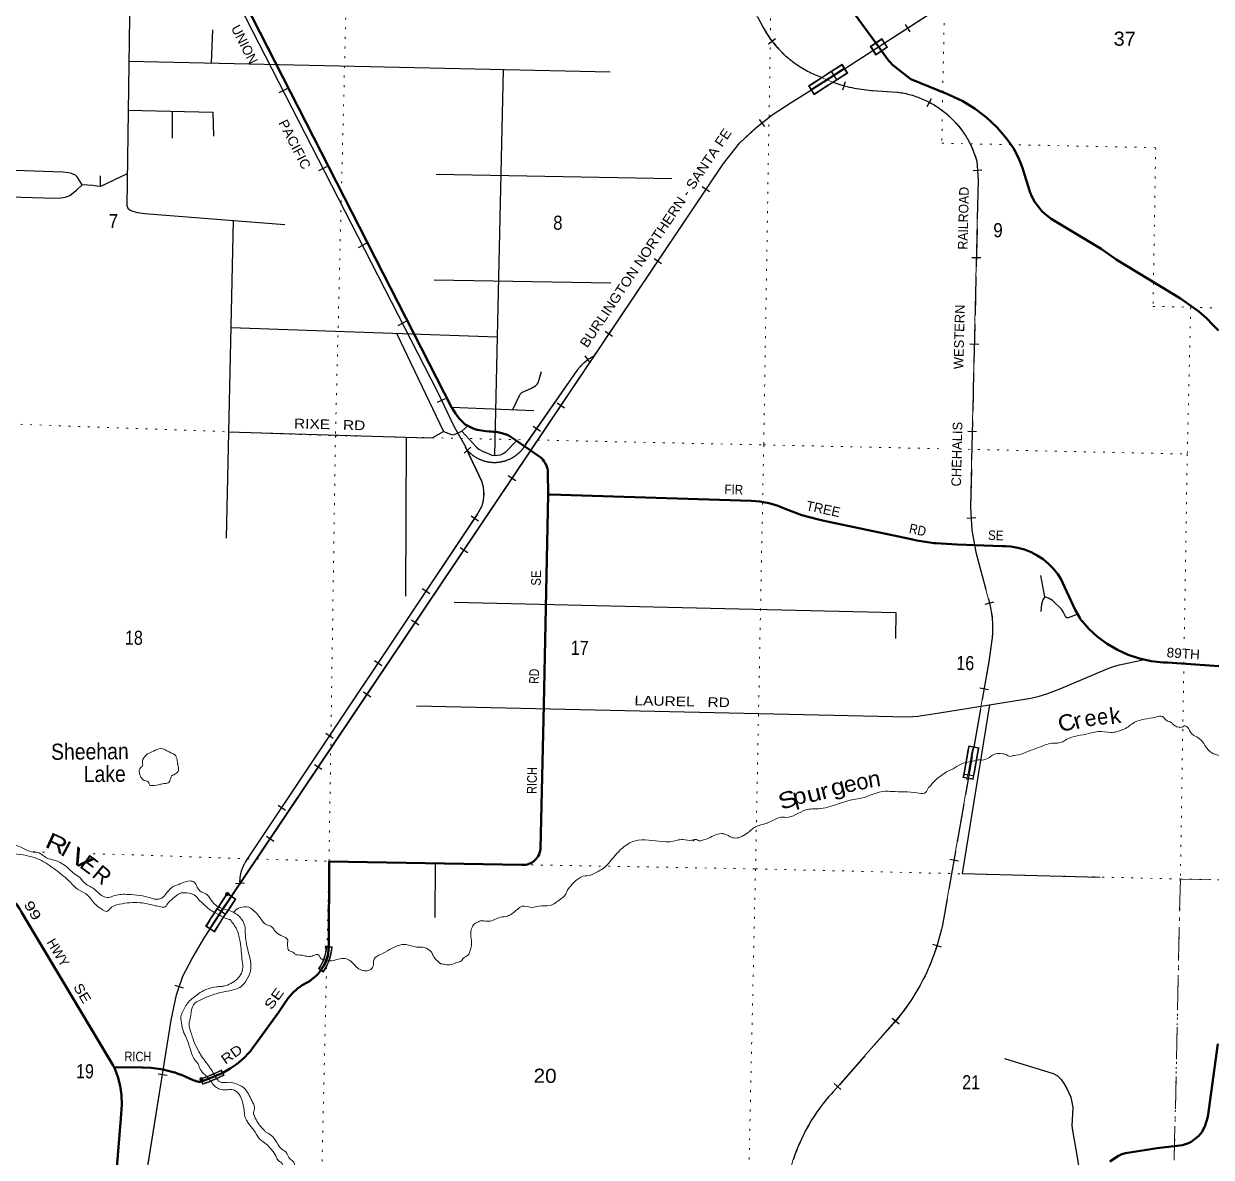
# Model space of a CAD drawing. Header units: feet. Extents: x -518066 to -250644, y -364975 to -177792.
# Drawn here: x -466092 to -451300, y -199602 to -185474 of the extents above; entities that cross this region are included whole.
import ezdxf

# ---------------------------------------------------------------- set-up
doc = ezdxf.new("R2010")
doc.units = ezdxf.units.FT
doc.header["$LTSCALE"] = 80
doc.header["$PDMODE"] = 32
doc.header["$PDSIZE"] = 40
for name, pattern in [('DOT_DASHED', [7.7, 5, -1.2, 0.3, -1.2]), ('DOTTED', [1.5, 0.3, -1.2]), ('LONG_DASHED', [7.5, 6, -1.5])]:
    doc.linetypes.add(name, pattern=pattern)
for name, color, linetype, lineweight in [('26', 7, 'Continuous', 40), ('29', 7, 'Continuous', 25), ('30', 7, 'Continuous', 13), ('34', 7, 'Continuous', 25), ('39', 7, 'Continuous', 13), ('41', 7, 'Continuous', 13), ('44', 7, 'DOT_DASHED', 13), ('61', 7, 'Continuous', 13), ('63', 7, 'Continuous', 25), ('7', 7, 'DOTTED', 13)]:
    doc.layers.add(name, color=color, linetype=linetype, lineweight=lineweight)
doc.layers.add('27', color=7, linetype='Continuous')

msp = doc.modelspace()

# ---------------------------------------------------------------- linework, layer by layer
at = {"layer": '26'}
for points in [[(-459559.75, -191342.29), (-459559.54, -191332.21), (-459561.89, -191068.8), (-459562.39, -191043.79), (-459568.32, -191018.8), (-459571.32, -191007.27), (-459581.93, -190979), (-459595.45, -190951.99), (-459611.71, -190926.54), (-459627.77, -190906.41), (-459651.74, -190881.42), (-459676.75, -190861.96), (-459957.2, -190668.89), (-460032.79, -190618), (-460057.82, -190601.15), (-460082.79, -190592.16), (-460137.53, -190575.15), (-460202.46, -190562.21), (-460243.4, -190558.44), (-460267.94, -190556.17), (-460293.4, -190554.37), (-460335.36, -190551.41), (-460389.01, -190545.74), (-460442.86, -190534.32), (-460495.22, -190517.33), (-460545.51, -190494.96), (-460593.2, -190467.46), (-460615.29, -190447.63), (-460668.34, -190392.52), (-460715.34, -190332.17), (-460755.77, -190267.24), (-460758.84, -190260.43), (-464685.53, -182577.13)], [(-455483.7, -185708.53), (-455743.72, -185352.24)], [(-451210.19, -189298.69), (-451307.32, -189195.72), (-451330.89, -189170.73), (-451355.9, -189148.68), (-451454.76, -189061.51), (-451683.74, -188900.18), (-452483.14, -188410.83), (-452672.34, -188280.09), (-453273.72, -187917.69), (-453294.14, -187904.64), (-453352.35, -187861.45), (-453405.72, -187812.42), (-453453.68, -187758.07), (-453495.69, -187699.01), (-453531.29, -187635.88), (-453560.11, -187569.38), (-453581.81, -187500.23), (-453625.39, -187354.64), (-453650.7, -187271.22), (-453701.09, -187145.31), (-453764.36, -187025.35), (-453850.07, -186903.3), (-453967.1, -186766.59), (-454097.77, -186642.86), (-454240.66, -186533.47), (-454394.21, -186439.62), (-454556.72, -186362.33), (-454593.12, -186349.73), (-455040.62, -186165.98), (-455057.85, -186153.88), (-455247.85, -186003.77), (-455272.88, -185983.99), (-455295.77, -185959.03), (-455320.47, -185932.09), (-455320.96, -185931.55), (-455483.7, -185708.53)], [(-462291.75, -196978.48), (-462289.51, -195915.59), (-459891.82, -195957.88), (-459866.92, -195958.32), (-459841.82, -195956.24), (-459822.32, -195952.77), (-459800.75, -195946.54), (-459779.95, -195938.09), (-459760.14, -195927.51), (-459741.55, -195914.92), (-459724.38, -195900.45), (-459708.81, -195884.27), (-459695.02, -195866.55), (-459683.16, -195847.49), (-459673.36, -195827.29), (-459665.72, -195806.18), (-459660.33, -195784.38), (-459657.24, -195762.14), (-459656.69, -195753.63), (-459615.43, -193962.23), (-459559.75, -191342.29)], [(-451148.99, -193485.08), (-451845.41, -193436.69), (-451899.42, -193434.47), (-452046.98, -193417.8), (-452191.99, -193385.79), (-452332.86, -193338.8), (-452468.05, -193277.35), (-452596.07, -193202.1), (-452715.52, -193113.88), (-452825.1, -193013.66), (-452901.45, -192927.54), (-452923.58, -192902.57), (-452938.05, -192877.54), (-452994.04, -192780.66), (-453175.31, -192392.29), (-453212.61, -192334.95), (-453266.69, -192266.72), (-453327.6, -192204.51), (-453394.69, -192149.02), (-453467.2, -192100.83), (-453544.36, -192060.5), (-453625.31, -192028.44), (-453709.17, -192005.03), (-453795.02, -191990.51), (-453856.91, -191986.61), (-453881.58, -191985.06), (-453906.91, -191984.24), (-454464.24, -191966.18), (-454730.28, -191949.28), (-454755.08, -191947.7), (-454780.28, -191944.87), (-454967.65, -191915.16), (-455037.8, -191899.22), (-456142.71, -191664.01), (-456155.21, -191661.35), (-456192.71, -191653.34), (-456401.59, -191597.98), (-456607.37, -191519.64), (-456705.19, -191479.86), (-456811.94, -191448.69), (-456921.36, -191428.84), (-457032.26, -191420.54), (-459536.68, -191343), (-459559.75, -191342.29)], [(-464965.6, -198482.29), (-464980.48, -198457.29), (-466118.59, -196545.63), (-466133.51, -196520.56), (-466150.69, -196495.63), (-466172, -196464.7), (-466262.18, -196353.32), (-466363.5, -196251.98), (-466449.87, -196182.03), (-466474.79, -196161.85), (-466499.87, -196144.58), (-467123.37, -195715.33)], [(-463613.39, -198547.58), (-463519.77, -198497.4), (-463432.49, -198436.02), (-463346.95, -198361.8), (-463293, -198304.06), (-463269.6, -198279.02), (-463251.49, -198254.06), (-462920.82, -197798.38), (-462902.69, -197773.38), (-462885.77, -197748.38), (-462802.22, -197624.91), (-462793.46, -197613.43), (-462742.58, -197556.03), (-462685.98, -197504.26), (-462624.28, -197458.7), (-462563.48, -197422.96), (-462538.5, -197410), (-462513.48, -197390.64), (-462467.03, -197354.7), (-462449.96, -197339.61), (-462426.85, -197315.35), (-462356, -197214), (-462331, -197171), (-462315, -197130), (-462305, -197091), (-462301, -197066), (-462291.75, -196978.48)], [(-451217, -198188), (-451344, -199099), (-451375, -199207), (-451411, -199283), (-451454, -199335), (-451551, -199408), (-451585, -199426), (-451657, -199451), (-451972, -199490), (-452369, -199552), (-452415, -199563), (-452457, -199584), (-452564, -199655)], [(-466024.94, -203040.29), (-466013.07, -203015.29), (-465155.09, -201209.01), (-465097.13, -201065.12), (-465080.13, -201017.2), (-465067.02, -200976.59), (-465036.74, -200854), (-465022.91, -200753.91), (-465019.4, -200728.58), (-465016.82, -200703.91), (-464989.19, -200439.86), (-464882.89, -199117.79), (-464871.76, -198944.24), (-464876.34, -198827.03), (-464893.14, -198710.94), (-464921.99, -198597.25), (-464955.16, -198507.29), (-464965.6, -198482.29)], [(-463613.39, -198547.58), (-463722, -198597), (-463843, -198646), (-463869, -198654), (-463894.81, -198659.78), (-463911.67, -198659.8), (-463928.43, -198658.06), (-463931.45, -198657.42), (-463956.54, -198651), (-463981.45, -198641.75), (-464117.33, -198580.53), (-464182.48, -198556.17), (-464207.56, -198546.79), (-464232.48, -198540.58), (-464355.55, -198509.94), (-464506.65, -198488.75), (-464606.74, -198483.48), (-464620.19, -198482.29), (-464940.6, -198480.43), (-464965.6, -198482.29)]]:
    msp.add_lwpolyline(points, dxfattribs=at)
at = {"layer": '29'}
for p, q in [((-463743, -185552), (-463758.03, -185961.99)), ((-464784.07, -185938.86), (-458789, -186074)), ((-460119.32, -186044.01), (-460228.18, -190854)), ((-464242.78, -186565.29), (-464245, -186900)), ((-465135, -187501), (-465138.17, -187371.67)), ((-460953, -187351), (-458019.04, -187402.29)), ((-463485.14, -187926.23), (-463572, -191887)), ((-460981, -188667), (-458779, -188705)), ((-463514.41, -189261.03), (-460194.7, -189374.63)), ((-460762.95, -190252.39), (-459738.75, -190293.95)), ((-461329.87, -190626.3), (-461335, -192609)), ((-460968.94, -195938.88), (-460969.94, -196613.5))]:
    msp.add_line(p, q, dxfattribs=at)
for points in [[(-464733.95, -182458.49), (-464810, -187739), (-464797.46, -187772.63), (-464767.43, -187795.74), (-464735.09, -187811.92), (-464677.34, -187828.1), (-464590, -187839), (-462842, -187977)], [(-464792.9, -186551.68), (-463736.07, -186577.83), (-463726.83, -186873.64)], [(-466262, -187630), (-465705, -187646), (-465626.71, -187642.64), (-465577.05, -187635.13), (-465538.94, -187623), (-465513, -187610), (-465434, -187547), (-465363, -187482), (-465425.75, -187380.34), (-465446, -187362), (-465496.2, -187341.63), (-465535.47, -187332.38), (-465605, -187325), (-466323, -187301)], [(-464804.33, -187345.51), (-465135, -187501), (-465183.21, -187498.77), (-465231.72, -187491.84), (-465363, -187482)], [(-461450.24, -189331.67), (-460862, -190557), (-460763.21, -190594.97), (-460744.73, -190597.85), (-460729, -190593), (-460635, -190551), (-460560.96, -190486.05)], [(-459997.94, -190283.43), (-459909.67, -190089.43), (-459886, -190071), (-459769, -190016), (-459715.64, -189985.43), (-459694.85, -189966.94), (-459686, -189949), (-459644, -189807)], [(-463542.9, -190560.27), (-461063.5, -190634.25), (-460996.51, -190631.94), (-460862, -190557)], [(-460635, -190551), (-460454, -190751), (-460422.49, -190775.8), (-460378.6, -190800.07), (-460288.52, -190840.51), (-460259.64, -190849.76), (-460228, -190854), (-460189.19, -190853.22), (-460154.54, -190845.13), (-460118.74, -190832.42), (-460088, -190810), (-459952.73, -190671.97)], [(-452962.94, -192834.48), (-453084.15, -192879.26), (-453100.32, -192879.26), (-453112, -192872), (-453143, -192803), (-453165, -192770.65), (-453279, -192661), (-453326.69, -192631.99), (-453372, -192615), (-453421, -192350)], [(-460732, -192684), (-455228, -192811), (-455232, -193137)], [(-453372, -192615), (-453398.3, -192652.79), (-453416, -192707), (-453422, -192799)], [(-461198, -193977), (-455078, -194113), (-454955.16, -194105.23), (-454685, -194064), (-453549, -193881), (-453444.5, -193855.64), (-453347.48, -193825.6), (-453175, -193761), (-452595, -193513), (-452515.93, -193485.88), (-452442.01, -193465.09), (-452150.97, -193402.69)], [(-454063.36, -193963.86), (-454404, -196067), (-452682.25, -196110)], [(-453875, -198372), (-453270, -198556), (-453214.9, -198588.73), (-453171.01, -198631.5), (-453140.98, -198674.25), (-453098, -198746), (-453050.89, -198853.37), (-453032.41, -198935.4), (-453025, -198983), (-453034.72, -199210.43), (-453029, -199269), (-452976, -199574), (-452902.15, -200020.91)]]:
    msp.add_lwpolyline(points, dxfattribs=at)
at = {"layer": '34'}
for p, q in [((-455049.01, -185575.62), (-455109.34, -185482.31)), ((-455966.33, -186165.57), (-456026.66, -186072.26)), ((-462910.42, -186331.74), (-462811.52, -186281.1)), ((-456859.38, -186755.85), (-456928.81, -186669.1)), ((-462415.76, -187303.76), (-462316.86, -187253.13)), ((-457548.89, -187570.62), (-457641.16, -187508.72)), ((-461922.65, -188261.24), (-461823.77, -188210.61)), ((-458146.72, -188466.45), (-458238.99, -188404.56)), ((-461428.01, -189233.25), (-461329.12, -189182.63)), ((-458756.49, -189370.7), (-458848.76, -189308.81)), ((-459032.48, -189704.58), (-459096.87, -189614.04)), ((-460938.62, -190190.82), (-460838.3, -190143.07)), ((-459354.3, -190266.53), (-459446.56, -190204.64)), ((-459656.59, -190555.48), (-459747.91, -190492.21)), ((-460607.49, -190826.74), (-460524.12, -190753.32)), ((-459964.06, -191170.76), (-460056.33, -191108.87)), ((-460428.11, -191672.43), (-460520.57, -191610.83)), ((-460561.86, -192066.59), (-460654.12, -192004.7)), ((-461035.01, -192578.58), (-461127.47, -192516.97)), ((-461171.6, -192970.82), (-461263.86, -192908.92)), ((-461629.98, -193476.27), (-461722.43, -193414.66)), ((-461769.38, -193866.63), (-461861.65, -193804.75)), ((-462236.86, -194382.4), (-462329.32, -194320.81)), ((-462379.12, -194770.86), (-462471.38, -194708.97)), ((-462831.82, -195280.09), (-462924.28, -195218.5)), ((-462976.88, -195666.68), (-463069.14, -195604.78)), ((-463343.32, -196186.95), (-463454.21, -196193.74)), ((-463584.43, -196571.64), (-463677.34, -196510.73)), ((-464102.39, -197495.75), (-464207.63, -197460.16)), ((-464306.85, -198583.3), (-464416.56, -198565.75))]:
    msp.add_line(p, q, dxfattribs=at)
at = {"layer": '34', "lineweight": 13}
for p, q in [((-455549.15, -185755.75), (-455402.64, -185659.26)), ((-455477.35, -185864.76), (-455549.15, -185755.75)), ((-455477.64, -185864.32), (-455331.13, -185767.82)), ((-455330.84, -185768.27), (-455402.64, -185659.26)), ((-455900.45, -185989.2), (-455838.17, -186086.03)), ((-455827.13, -186088.43), (-455898.06, -185978.16)), ((-456247.2, -186358.52), (-456318.13, -186248.25)), ((-455521.59, -186306.78), (-455213.01, -186326.84)), ((-463449.03, -196384.88), (-463556.47, -196309.76)), ((-463554.82, -196320.67), (-463460.29, -196386.76)), ((-463716.55, -196793.67), (-463827.1, -196723.19)), ((-463719.3, -196782.42), (-463816.48, -196720.46)), ((-455218.91, -197886.58), (-456036.2, -198814.32))]:
    msp.add_line(p, q, dxfattribs=at)
for points in [[(-444911.1, -178954.54), (-456099.27, -186187.52), (-456532.32, -186457.58), (-456769.16, -186611.44), (-456971.95, -186773.75), (-457173.03, -186960.17), (-457374.94, -187214.86), (-463514.27, -196366.62), (-463839.56, -196862.84), (-463995.36, -197126.1), (-464110.45, -197343.63), (-464189.58, -197577.66), (-464255.65, -197894.16), (-466464.25, -211701.43), (-466546, -212154.26), (-466660.41, -212817.54), (-467449.16, -217956.46), (-468444.31, -224233.2)], [(-459067.14, -181256.78), (-458997.64, -181400.04), (-456951.19, -185390.31), (-456883.35, -185521.16)], [(-465300.38, -181568.9), (-465231.05, -181680.76), (-460939.95, -190062.99), (-460732.34, -190499.18), (-460586.78, -190751.9)], [(-456244.73, -186347.57), (-456307.02, -186250.74), (-456307.01, -186250.74)], [(-454221.67, -187189.03), (-454204.34, -187424.7), (-454299.97, -191502.21), (-454281.33, -191787.59), (-454232.44, -192061.27), (-454058.51, -192710.86)], [(-459862.15, -190755.63), (-459827.06, -190702.54), (-459199.32, -189796.65)], [(-460387.49, -191172.19), (-460449.67, -191038.66), (-460586.78, -190751.9)], [(-463328.46, -195924.99), (-463315.93, -195905.06), (-460440.25, -191589.01), (-460387.37, -191493.56)], [(-454038.01, -193186.44), (-454070.23, -193424.7), (-454648.25, -196709.24), (-454661.21, -196757.78)]]:
    msp.add_lwpolyline(points, dxfattribs=at)
at = {"layer": '34'}
for points in [[(-465369.98, -181471.66), (-465358.6, -181485.74), (-465347.43, -181499.96), (-465336.6, -181514.46), (-465325.99, -181529.09), (-465315.64, -181543.97), (-465305.47, -181559), (-465299.45, -181568.31), (-465230.09, -181680.22), (-460938.96, -190062.51), (-460731.37, -190498.67), (-460585.83, -190751.35)], [(-465555.62, -206013.84), (-464256.74, -197893.97), (-464190.66, -197577.38), (-464111.46, -197343.2), (-463996.33, -197125.56), (-463840.5, -196862.25), (-463515.2, -196366.01), (-457375.84, -187214.21), (-457173.85, -186959.42), (-456972.68, -186772.91), (-456769.81, -186610.56), (-456532.92, -186456.65), (-456099.87, -186186.59), (-450081.5, -182295.67)], [(-459877.47, -190773.76), (-459872.55, -190767.6), (-459867.74, -190761.36), (-459863.06, -190755.01), (-459827.98, -190701.92), (-459200.22, -189796.02), (-459193.87, -189787.37), (-459187.36, -189778.91), (-459180.71, -189770.56), (-459173.92, -189762.23), (-459166.96, -189754.1), (-459159.91, -189746.12), (-459152.69, -189738.18), (-459145.33, -189730.42), (-459137.85, -189722.82), (-459130.19, -189715.28), (-459122.46, -189707.94), (-459114.62, -189700.69), (-459106.58, -189693.57), (-459098.46, -189686.65), (-459090.2, -189679.85), (-459081.88, -189673.17), (-459073.35, -189666.63), (-459064.79, -189660.26), (-459056.05, -189654.04), (-459047.27, -189647.99), (-459038.35, -189642.05), (-459029.34, -189636.31), (-459020.22, -189630.73), (-459011.05, -189625.28), (-459001.7, -189620.01), (-458992.29, -189614.87), (-458982.82, -189609.93), (-458980.79, -189608.9)], [(-463397.99, -196191.41), (-463398.08, -196190.07), (-463398.51, -196182.31), (-463398.75, -196174.59), (-463398.9, -196166.82), (-463398.9, -196159.06), (-463398.76, -196151.31), (-463398.48, -196143.6), (-463398.08, -196135.85), (-463397.57, -196128.12), (-463396.88, -196120.41), (-463396.07, -196112.71), (-463395.1, -196105), (-463394.05, -196097.3), (-463392.82, -196089.67), (-463391.49, -196082.05), (-463390.02, -196074.45), (-463388.39, -196066.85), (-463386.64, -196059.33), (-463384.79, -196051.77), (-463382.78, -196044.32), (-463380.65, -196036.83), (-463378.36, -196029.44), (-463375.98, -196022.07), (-463373.47, -196014.76), (-463370.82, -196007.46), (-463368.01, -196000.24), (-463365.14, -195993.08), (-463362.09, -195985.91), (-463358.97, -195978.85), (-463355.7, -195971.82), (-463352.26, -195964.84), (-463348.78, -195957.97), (-463345.15, -195951.12), (-463341.34, -195944.32), (-463337.5, -195937.61), (-463333.53, -195930.98), (-463329.4, -195924.41), (-463316.86, -195904.46), (-460441.2, -191588.44), (-460388.39, -191493.11), (-460386.99, -191489.23), (-460384.28, -191481.56), (-460381.78, -191473.92), (-460379.41, -191466.18), (-460377.14, -191458.43), (-460374.99, -191450.64), (-460373.04, -191442.82), (-460371.18, -191434.91), (-460369.46, -191427.02), (-460367.89, -191419.09), (-460366.48, -191411.17), (-460365.18, -191403.19), (-460363.99, -191395.2), (-460363.01, -191387.19), (-460362.12, -191379.16), (-460361.4, -191371.09), (-460360.78, -191363.02), (-460360.35, -191354.97), (-460360.03, -191346.9), (-460359.84, -191338.84), (-460359.84, -191330.74), (-460359.94, -191322.69), (-460360.17, -191314.59), (-460360.58, -191306.54), (-460361.1, -191298.45), (-460361.8, -191290.41), (-460362.61, -191282.36), (-460363.54, -191274.37), (-460364.63, -191266.34), (-460365.9, -191258.37), (-460367.25, -191250.43), (-460368.77, -191242.45), (-460370.4, -191234.57), (-460372.19, -191226.7), (-460374.14, -191218.83), (-460376.19, -191211.04), (-460378.36, -191203.26), (-460380.75, -191195.51), (-460383.18, -191187.83), (-460385.76, -191180.19), (-460388.52, -191172.62), (-460450.67, -191039.14), (-460587.78, -190752.38)], [(-460567.07, -190789.68), (-460565.21, -190791.79), (-460559.86, -190797.58), (-460554.46, -190803.3), (-460548.89, -190808.97), (-460543.28, -190814.49), (-460537.58, -190819.93), (-460531.71, -190825.25), (-460525.82, -190830.47), (-460519.83, -190835.61), (-460513.7, -190840.63), (-460507.54, -190845.55), (-460501.3, -190850.36), (-460494.93, -190855.05), (-460488.49, -190859.67), (-460481.99, -190864.11), (-460475.41, -190868.44), (-460468.74, -190872.73), (-460462.01, -190876.85), (-460455.22, -190880.83), (-460448.34, -190884.75), (-460441.4, -190888.51), (-460434.42, -190892.13), (-460427.31, -190895.67), (-460420.21, -190899.04), (-460413.05, -190902.36), (-460405.78, -190905.52), (-460398.5, -190908.5), (-460391.15, -190911.39), (-460383.78, -190914.18), (-460376.3, -190916.81), (-460368.84, -190919.31), (-460361.28, -190921.69), (-460353.73, -190923.92), (-460346.11, -190926.06), (-460338.47, -190928.02), (-460330.8, -190929.85), (-460323.11, -190931.57), (-460315.34, -190933.13), (-460307.57, -190934.59), (-460299.79, -190935.88), (-460291.99, -190937.08), (-460284.16, -190938.06), (-460276.31, -190938.96), (-460268.48, -190939.73), (-460260.61, -190940.36), (-460252.73, -190940.83), (-460244.8, -190941.17), (-460236.92, -190941.41), (-460229.03, -190941.44), (-460221.12, -190941.37), (-460213.22, -190941.19), (-460205.38, -190940.85), (-460197.46, -190940.34), (-460189.59, -190939.74), (-460181.74, -190938.95), (-460173.91, -190938.1), (-460166.05, -190937.04), (-460158.27, -190935.88), (-460150.5, -190934.58), (-460142.7, -190933.15), (-460134.98, -190931.55), (-460127.28, -190929.88), (-460119.61, -190928.02), (-460111.92, -190926.04), (-460104.36, -190923.94), (-460096.78, -190921.67), (-460089.24, -190919.31), (-460081.74, -190916.83), (-460074.32, -190914.17), (-460066.9, -190911.4), (-460059.55, -190908.53), (-460052.26, -190905.49), (-460045.04, -190902.34), (-460037.85, -190899.06), (-460030.71, -190895.7), (-460023.66, -190892.16), (-460016.66, -190888.52), (-460009.71, -190884.73), (-460002.82, -190880.86), (-459996.03, -190876.84), (-459989.3, -190872.73), (-459982.65, -190868.5), (-459976.05, -190864.12), (-459969.58, -190859.65), (-459963.11, -190855.07), (-459956.8, -190850.37), (-459950.49, -190845.55), (-459944.35, -190840.63), (-459938.24, -190835.61), (-459932.25, -190830.53), (-459926.31, -190825.28), (-459920.52, -190819.92), (-459914.8, -190814.52), (-459909.14, -190808.95), (-459903.62, -190803.35), (-459898.17, -190797.64), (-459892.85, -190791.77), (-459887.63, -190785.89), (-459882.49, -190779.89), (-459877.47, -190773.76)]]:
    msp.add_lwpolyline(points, dxfattribs=at)
at = {"layer": '34', "lineweight": 13}
msp.add_lwpolyline([(-455538.06, -185758.03), (-455404.92, -185670.34), (-455342.22, -185765.54), (-455475.35, -185853.23)], close=True, dxfattribs=at)
for centre, radius, start, end in [((-455688.78, -184858.59), 1366.01, 209.01481, 249.22514), ((-455403.41, -184528.92), 1781.78, 244.39963, 266.19691), ((-455363.24, -187500.58), 1183.32, 15.26523, 82.70629), ((-458703.99, -190155.73), 611.79, 116.84743, 144.06031), ((-460229.01, -190489.07), 453.48, 221.64248, 323.99808), ((-460822.71, -191333.02), 463.99, 339.75784, 20.28195), ((-455306.08, -193002.86), 1281.29, 351.76237, 13.17339), ((-462954.93, -196162.92), 442.87, 147.50313, 183.67796), ((-452091.86, -204108.49), 13866.2, 145.77518, 147.81522), ((-452091.86, -204108.49), 13858.2, 145.80818, 147.78376), ((-452100.41, -204112.87), 13803.15, 145.77516, 147.8152), ((-452092.7, -204111.09), 13743.63, 145.80369, 147.77525), ((-452092.7, -204111.09), 13735.63, 145.77514, 147.81518), ((-457315.61, -196148.5), 2723.44, 320.34268, 347.07246), ((-454342.38, -200335.52), 2276.64, 138.07352, 163.93014)]:
    msp.add_arc(centre, radius, start, end, dxfattribs=at)
for centre, major_axis, start_param, end_param in [((-513457.01, -96962.47), (2475.96, 105974.99), 3.73423918, 3.7389457), ((-513457.01, -96962.47), (2476.14, 105982.98), 3.73430947, 3.73886949), ((-513464.41, -96951.55), (2477.62, 106042.54), 3.73423981, 3.73894633), ((-513457, -96963.03), (2479.1, 106105.61), 3.73423961, 3.73894613), ((-513457, -96963.03), (2478.91, 106097.61), 3.73431558, 3.73887065), ((-342613.18, -214986.94), (1628.14, 113510.39), 1.40370141, 1.40724312)]:
    msp.add_ellipse(centre, major_axis=major_axis, ratio=0.999999, start_param=start_param, end_param=end_param, dxfattribs=at)
at = {"layer": '34'}
msp.add_point((-463554.82, -196320.67), dxfattribs=at)
at = {"layer": '39'}
msp.add_line((-462976.55, -199542.23), (-462952.31, -199583.16), dxfattribs=at)
for points in [[(-468743.74, -194066.02), (-468735.8, -194048.7), (-468695.11, -194005), (-468638.41, -193965.5), (-468583.69, -193923.96), (-468484.72, -193876.91), (-468400.34, -193873.88), (-468278.31, -193913.45), (-468170.51, -193966.91), (-468118.93, -194019.73), (-468105.21, -194048), (-468086.13, -194130.56), (-468056.82, -194199.17), (-468019.19, -194241.78), (-467959.53, -194290.67), (-467900.21, -194367.67), (-467896.29, -194375.75), (-467825.3, -194485.01), (-467793.45, -194507.47), (-467763.88, -194554), (-467635.27, -194714.14), (-467518.01, -194815.91), (-467416.92, -194925.52), (-467311.61, -195019.13), (-467275.73, -195041.63), (-467176.19, -195113.07), (-466997.38, -195273.8), (-466912.12, -195365.15), (-466860.45, -195409.93), (-466794.65, -195448.85), (-466790.78, -195460.94), (-466780.9, -195475.11), (-466631.74, -195595.33), (-466625.86, -195607.45), (-466560.18, -195656.41), (-466490.1, -195673.29), (-466333.36, -195665.08), (-466249.39, -195696.17), (-466173.35, -195719.15), (-466035.53, -195781), (-465955.44, -195800), (-465933.35, -195800.26), (-465807.67, -195870), (-465703.62, -195901.33), (-465671.62, -195911.74), (-465422.81, -196095.37), (-465410.86, -196103.54), (-465337.48, -196180.7), (-465223.88, -196252.31), (-465146.39, -196321.49), (-465050.52, -196364.78), (-464959.85, -196339.73), (-464788.99, -196325.65), (-464512.37, -196369.04), (-464464.35, -196383.66), (-464424.22, -196386.13), (-464371.82, -196370.68), (-464347.48, -196350.88), (-464270.05, -196257.4), (-464215.38, -196219.88), (-464160.92, -196200.44), (-464134.69, -196190.7), (-464019.83, -196157.91), (-463969.8, -196172.54), (-463934.37, -196231.19), (-463880.88, -196292.06), (-463809.03, -196329.05), (-463791.2, -196349.33), (-463724.02, -196440.48), (-463540.22, -196522.85)], [(-468799.15, -194313.46), (-468734.25, -194253.55), (-468722.08, -194243.65), (-468654.42, -194127.97), (-468609.54, -194070.25), (-468585.18, -194048.44), (-468548.77, -194026.78), (-468466.06, -193995.61), (-468377.52, -193980.57), (-468202.08, -194087.03), (-468210.21, -194094.98), (-468192.26, -194105.22), (-468180.76, -194151.55), (-468185.12, -194179.61), (-468169.54, -194219.95), (-468165.93, -194254.14), (-468126.11, -194282.71), (-468086.12, -194297.24), (-468080.24, -194309.34), (-468064.38, -194325.6), (-468002.75, -194378.52), (-467987.54, -194448.99), (-467912.44, -194550.26), (-467854.89, -194607.16), (-467593.32, -194899.38), (-467543.85, -194960.19), (-467408.93, -195096.31), (-467277.74, -195208.28), (-467090.9, -195369.09), (-467005.67, -195462.46), (-466918.22, -195537.77), (-466890.4, -195562.2), (-466731.51, -195708.64), (-466635.78, -195763.97), (-466573.82, -195788.79), (-466455.36, -195790.17), (-466367.13, -195801.23), (-466062.37, -195840.93), (-465846.41, -195917.74), (-465722.88, -195999.5), (-465526, -196160.44), (-465406.84, -196270.26), (-465295.19, -196337.83), (-465245.7, -196396.64), (-465110.58, -196516.69), (-465050.57, -196535.47), (-465007.87, -196491.78), (-464993.69, -196481.91), (-464866.68, -196441.22), (-464740, -196426.63), (-464617.57, -196432.07), (-464455.31, -196466.1), (-464383.2, -196480.99), (-464330.99, -196481.6), (-464290.15, -196425.85), (-464257.66, -196396.11), (-464166.41, -196322.87), (-464132.09, -196307.2), (-464087.89, -196305.71), (-464061.78, -196306.02), (-463945.86, -196351.54), (-463898.3, -196404.31), (-463888.35, -196412.46), (-463799.01, -196497.84), (-463731.26, -196540.8), (-463599.82, -196612.97)], [(-454219.23, -194656.62), (-454201.57, -194650.14), (-454159.4, -194650.63), (-454062.61, -194617.63), (-454012, -194584.08), (-453901.42, -194573.33), (-453841.37, -194590.09), (-453817.44, -194604.43), (-453763.11, -194595.03), (-453734.95, -194591.34), (-453603.95, -194552.72), (-453367.9, -194463.11), (-453283.27, -194440.01), (-453216.99, -194438.78), (-453150.53, -194423.49), (-453097.94, -194391.98), (-452970.9, -194349.29), (-452823.86, -194320.01), (-452789.7, -194311.26), (-452707.17, -194296.15), (-452550.66, -194306.03), (-452480.28, -194298.82), (-452429.86, -194281.34), (-452417.77, -194277.46), (-452385.5, -194265.79), (-452255.94, -194180.97), (-452136.98, -194142.2), (-451990.07, -194115.81), (-451907.64, -194108.74), (-451842.09, -194167.75), (-451798.08, -194182.32), (-451788.19, -194194.49), (-451702.41, -194241.68), (-451654.14, -194236.23), (-451635.92, -194224.38), (-451595.98, -194242.93), (-451546.72, -194319.82), (-451526.86, -194338.12), (-451516.89, -194344.27), (-451445.09, -194385.27), (-451377.82, -194468.39), (-451354.14, -194502.81), (-451270.63, -194572.07), (-451196.61, -194595.03), (-451108.53, -194618.15), (-450999.85, -194599.35), (-450975.79, -194601.63), (-450793.46, -194635.91), (-450681.11, -194645.26), (-450591.53, -194710.57), (-450515.47, -194731.55), (-450439.14, -194730.43), (-450345.49, -194789.77), (-450241.58, -194833.16), (-450221.63, -194843.44), (-450077.71, -194899.35), (-449920.35, -195005.62), (-449782.71, -195081.54), (-449696.81, -195118.69), (-449649.11, -195159.42), (-449535.46, -195227.02), (-449419.54, -195272.56), (-449177.28, -195333.65), (-449045.25, -195375.36), (-448961.14, -195394.42)], [(-464523.57, -194965.24), (-464555.07, -194912.66), (-464591.12, -194904.22), (-464613.01, -194887.89), (-464646.51, -194835.29), (-464645.59, -194758.99), (-464613.03, -194723.23), (-464614.29, -194660.96), (-464608.05, -194642.96), (-464548.99, -194575.37), (-464476.27, -194540.07), (-464385.51, -194506.99), (-464281.58, -194548.37), (-464199.85, -194599.52), (-464186.19, -194631.81), (-464176.85, -194690.15), (-464174.99, -194702.23), (-464163.64, -194760.59), (-464190.37, -194812.49), (-464208.59, -194824.33), (-464212.72, -194834.32), (-464226.81, -194836.16), (-464292.27, -194935.81), (-464316.44, -194941.55), (-464334.99, -194942.81), (-464390.44, -194953.54), (-464488.93, -194969.2), (-464521.74, -194967.05)], [(-457559.05, -195624.91), (-457405.75, -195568.47), (-457359.61, -195573.03), (-457305.71, -195599.76), (-457245.74, -195622.55), (-457171.33, -195613.38), (-457084.4, -195566.2), (-456976.96, -195483.12), (-456839.87, -195438.54), (-456823.73, -195432.71), (-456630.1, -195362.68), (-456598, -195365.07), (-456349.88, -195273.58), (-456271.39, -195260.45), (-456191.06, -195259.39), (-456074.33, -195238.66), (-455757.89, -195143.97), (-455659.28, -195127.05), (-455361.02, -195040.18), (-455276.71, -195043.18), (-454963.64, -195060.9), (-454873.31, -195063.96), (-454859.16, -195056.1), (-454822.26, -194994.28), (-454797.92, -194974.48), (-454787.71, -194960.55), (-454718.55, -194887.05), (-454576.8, -194790.32), (-454542.46, -194774.66), (-454439.31, -194713.62), (-454219.23, -194656.62)], [(-462363.05, -197141.48), (-462258.6, -197152.38), (-462174.02, -197133.28), (-462087.59, -197126.26), (-461999.81, -197173.46), (-461934.37, -197242.5), (-461880.49, -197271.25), (-461864.48, -197275.45), (-461800.2, -197274.2), (-461747.54, -197236.66), (-461735.1, -197204.67), (-461734.73, -197174.55), (-461728.2, -197132.46), (-461645.15, -197073.18), (-461430.96, -196963.24), (-461330.4, -196950.35), (-461200.24, -196981.99), (-461119.95, -196984.94), (-461063.95, -197003.67), (-461006.38, -197058.56), (-460976.94, -197115.12), (-460925.37, -197167.93), (-460889.51, -197192.46), (-460883.49, -197192.52), (-460827.38, -197203.22), (-460740.9, -197192.18), (-460708.61, -197178.5), (-460652.16, -197161.09), (-460611.47, -197117.39), (-460554.79, -197079.89), (-460534.18, -197035.95), (-460512.86, -196933.79), (-460523.56, -196821.21), (-460518.96, -196773.08), (-460487.99, -196703.16), (-460465.65, -196683.33), (-460427.29, -196665.71), (-460417.18, -196659.8), (-460382.97, -196654.18), (-460300.72, -196661.17), (-460153.51, -196610.67), (-460066.98, -196595.62), (-460012.42, -196568.14), (-459945.49, -196512.7), (-459882.75, -196473.27), (-459758.41, -196486.77), (-459679.91, -196471.62), (-459539.23, -196463.23), (-459405.74, -196384.47), (-459352.97, -196338.89), (-459303.67, -196247.09), (-459262.97, -196203.4), (-459256.83, -196193.43), (-459204.04, -196145.85), (-459099, -196094.86), (-459078.92, -196095.1), (-458945.76, -196044.45), (-458893.2, -196014.94), (-458828.27, -195959.47), (-458689.78, -195800.45), (-458651.17, -195762.74), (-458503.4, -195666.07), (-458436.95, -195650.79), (-458095.8, -195670.84), (-458041.56, -195669.46), (-457880.56, -195641.23), (-457768.19, -195648.56), (-457756.14, -195648.71), (-457748.23, -195658.84), (-457744.12, -195650.86), (-457701.9, -195647.34), (-457683.96, -195657.59), (-457647.76, -195653.99), (-457559.05, -195624.91)], [(-463540.22, -196522.85), (-463464.38, -196557.97), (-463408.64, -196598.78), (-463332.31, -196764.34), (-463332.56, -196784.41), (-463306.99, -196995.56), (-463285.92, -197080.15), (-463261.61, -197229.03), (-463280.8, -197321.18), (-463344.37, -197430.88), (-463385.06, -197474.59), (-463461.8, -197509.83), (-463643.01, -197549.89), (-463786.14, -197594.4), (-463921.41, -197655.08), (-463957.84, -197678.75), (-464005.29, -197782.62), (-464014.17, -197852.8), (-464033.25, -197936.92), (-464002.62, -198061.77), (-463998.75, -198073.87), (-463977.52, -198144.4), (-463922.73, -198263.51), (-463891.28, -198320.11), (-463778.71, -198478.05), (-463686.75, -198624.27)], [(-463477.44, -196551.78), (-463437.69, -196510.08), (-463346.97, -196481.02), (-463312.81, -196479.41), (-463221.08, -196532.7), (-463163.6, -196595.62), (-463100.36, -196680.69), (-463082.46, -196694.95), (-463022.49, -196717.74), (-462990.66, -196742.21), (-462964.99, -196778.66), (-462889.39, -196837.77), (-462847.44, -196856.34), (-462803.76, -196897.01), (-462808.47, -196955.18), (-462806.61, -196967.26), (-462789.22, -197023.69), (-462727.33, -197054.53), (-462715.49, -197070.73), (-462677.43, -197079.21), (-462498.88, -197093.34), (-462472.65, -197083.61), (-462430.39, -197076.07), (-462366.91, -197141.07), (-462363.05, -197141.48)], [(-463521.58, -196639.63), (-463438.76, -196765.1), (-463411.59, -196843.73), (-463396.4, -196916.2), (-463371.22, -197159.47), (-463366.38, -197257.93), (-463372.72, -197283.96), (-463419.89, -197365.74), (-463490.88, -197423.14), (-463577.7, -197462.3), (-463624, -197471.8), (-463646.11, -197473.54), (-463690.34, -197477.04), (-463894.03, -197548.97), (-463916.31, -197564.77), (-464040.05, -197667.75), (-464115.87, -197793.38), (-464132.39, -197831.34), (-464127.52, -197927.78), (-464102.73, -198036.51), (-464077.26, -198089.01), (-464017.07, -198260.4), (-463948.51, -198403.77), (-463920.82, -198438.24), (-463905.26, -198480.59), (-463851.97, -198557.52), (-463834.09, -198573.79), (-463758.79, -198656.06)], [(-463599.82, -196612.97), (-463569.63, -196627.03), (-463521.58, -196639.63)], [(-463686.75, -198624.27), (-463656.38, -198658.19), (-463519.95, -198667.81), (-463395.94, -198709.42), (-463366.02, -198725.83), (-463304.58, -198792.81), (-463263.35, -198871.61), (-463241.77, -198914.03), (-463218.67, -198996.64), (-463231.45, -199056.73), (-463227.57, -199068.82), (-463135.07, -199224.52), (-463101.37, -199261.06), (-463075.58, -199287.47), (-463013.78, -199324.33), (-462940.63, -199419.56), (-462861.42, -199512.86), (-462829.57, -199535.32), (-462774.41, -199624.31), (-462748.5, -199640.68), (-462715.66, -199747.5), (-462725.99, -199771.47), (-462762.36, -199791.13), (-462810.9, -199818.67), (-462917.72, -199851.56), (-462934.03, -199871.45), (-462942.18, -199881.39), (-462968.85, -199927.27), (-462981.73, -199997.4), (-462976.34, -200049.67), (-462972.86, -200093.89), (-463033.63, -200304.02), (-463054.61, -200378.07), (-463118.45, -200509.86), (-463144.94, -200541.68), (-463225.88, -200592.95), (-463317.23, -200674.21), (-463355.66, -200697.86), (-463388.01, -200715.56), (-463416.63, -200757.39), (-463473.55, -200814.96), (-463507.95, -200836.65), (-463518.06, -200842.55), (-463590.85, -200883.88), (-463623.37, -200915.62), (-463726.64, -200986.71), (-463751.2, -201024.58), (-463755.82, -201074.72), (-463724.59, -201149.38), (-463704.14, -201286.17), (-463721.03, -201354.25), (-463763.63, -201389.89), (-463785.81, -201397.67), (-463848.09, -201398.95), (-463878.54, -201426.7), (-463890.68, -201434.59), (-463923.6, -201500.47), (-463932.8, -201596.75), (-463931.09, -201620.87), (-463894.17, -201723.71), (-463889.39, -201826.17), (-463884.28, -201902.54), (-463911.95, -202032.74), (-463910.6, -202086.98), (-463872.82, -202117.54), (-463808.74, -202132.34), (-463607.88, -202128.66), (-463561.63, -202123.17), (-463551.3, -202099.2), (-463512.79, -202069.52), (-463484.57, -202061.82), (-463424.34, -202062.52), (-463412.34, -202066.68), (-463384.62, -202099.13), (-463380.44, -202251.79), (-463371.03, -202304.1), (-463351.7, -202366.58), (-463284.77, -202477.81), (-463199.48, -202565.14), (-463149.69, -202599.85), (-463109.72, -202616.39), (-462963.76, -202668.29), (-462922.01, -202702.92), (-462912.07, -202711.06), (-462906.43, -202743.26), (-462920.97, -202783.25), (-462947.43, -202813.06), (-462982.32, -202874.9), (-463006.68, -202896.7), (-463016.93, -202914.66), (-463049.47, -202948.41), (-463087.84, -202966.04), (-463094.13, -202988.05), (-463110.29, -202995.9), (-463127.1, -203057.95), (-463154.73, -203184.13), (-463127.47, -203254.73)], [(-463758.79, -198656.06), (-463717.28, -198711.7), (-463661.49, -198748.49), (-463567.27, -198761.64), (-463498.93, -198756.42), (-463347.34, -199009.19), (-463338.32, -199093.64), (-463225.91, -199263.62), (-463158.87, -199366.82), (-463065.43, -199444.21), (-462976.55, -199542.23)], [(-462952.31, -199583.16), (-462939.01, -199618.37), (-462891.35, -199663.11), (-462863.66, -199697.57), (-462876.23, -199741.6), (-462914.7, -199767.26), (-462940.87, -199772.97), (-462997.24, -199784.37), (-463043.83, -199817.96), (-463084.78, -199883.75), (-463093.47, -199937.86), (-463085.96, -199980.12), (-463119.63, -200108.25), (-463127.32, -200246.71), (-463150.16, -200308.7), (-463158.43, -200328.67), (-463228.47, -200474.44), (-463312.2, -200589.94), (-463383.13, -200643.33), (-463435.54, -200660.79), (-463563.3, -200763.72), (-463652.27, -200814.89), (-463654.48, -200830.92), (-463678.91, -200858.75), (-463764.13, -200932.05), (-463896.34, -201071.08), (-463898.72, -201101.17), (-463888.89, -201119.36), (-463837.66, -201200.28), (-463816.22, -201254.74), (-463814.62, -201288.9), (-463822.87, -201306.88), (-463853.28, -201330.62), (-463954.21, -201373.61), (-464010.87, -201409.1), (-464049.66, -201462.86), (-464060.31, -201512.94), (-464053.25, -201593.34), (-464026.4, -201698.08), (-464014.09, -201842.8), (-464021.44, -201953.15), (-464028.41, -202031.38), (-464009.35, -202115.94), (-464007.85, -202158.12), (-463998.02, -202176.31), (-463988.08, -202184.46), (-463942.15, -202205.08), (-463777.64, -202219.05), (-463741.44, -202213.44), (-463562.71, -202213.52), (-463504.78, -202238.29), (-463467.26, -202290.94), (-463456.59, -202405.52), (-463405.48, -202496.47), (-463376.5, -202591.18), (-463333.1, -202655.95), (-463283.39, -202696.69), (-463127.17, -202730.65), (-463061.28, -202761.53), (-463059.34, -202767.58), (-463066.19, -202835.77), (-463084.67, -202869.69), (-463106.97, -202887.5), (-463172.03, -202953.01), (-463219.22, -203036.79), (-463244.33, -203120.84), (-463244.98, -203175.04), (-463196.63, -203328.22), (-463153.08, -203380.93), (-463137.1, -203387.15), (-463042.18, -203508.73), (-462984.53, -203557.59), (-462881.12, -203641.13), (-462779.21, -203682.48), (-462769.23, -203688.62), (-462623.64, -203937.3), (-462533, -204080.93), (-462370.93, -204295.67), (-462313.43, -204356.57), (-462281.64, -204385.06), (-462110.24, -204491.48), (-462076.4, -204515.97), (-462042.82, -204562.55), (-462012.13, -204681.37), (-461959.46, -204810.5), (-461938.59, -204911.14), (-461933.73, -205007.58), (-461897.77, -205188.71), (-461882.62, -205265.2), (-461847.02, -205643.11), (-461849.2, -205657.15), (-461846.71, -205783.67), (-461818.1, -205908.5), (-461768.33, -205943.22), (-461712.57, -205982.02), (-461622.46, -206003.15)]]:
    msp.add_spline(points, degree=3, dxfattribs=at)
at = {"layer": '44'}
msp.add_lwpolyline([(-438942.1, -196423.1), (-441082.7, -196389.02), (-446392.71, -196252.1), (-451684.88, -196133.64), (-451799.3, -201423.57), (-449176, -201485), (-449304, -209501), (-446659, -209534), (-446689, -211145)], dxfattribs=at)
at = {"layer": '61'}
for p, q in [((-462326.92, -196976.04), (-462251.71, -196980.34)), ((-462319.03, -196984.5), (-462260.37, -196987.85)), ((-462361.07, -197294.19), (-462422.46, -197250.53)), ((-462363.04, -197282.97), (-462411.27, -197248.67)), ((-463630.32, -198512.79), (-463596.13, -198579.91)), ((-463865.85, -198692.75), (-463890.14, -198621.45)), ((-463860.73, -198682.94), (-463879.86, -198626.78)), ((-463633.56, -198524.04), (-463606.63, -198576.91))]:
    msp.add_line(p, q, dxfattribs=at)
for centre, radius, start, end in [((-462844.74, -196949.11), 518.9, 324.54897, 357.05308), ((-462844.74, -196949.11), 526.9, 325.35319, 356.14954), ((-462852.89, -196948.76), 554.06, 324.54897, 357.05307), ((-462845.37, -196949.76), 586.23, 325.36208, 356.27481), ((-462845.37, -196949.76), 594.23, 324.54896, 357.05306), ((-464502.74, -196786.93), 1934.43, 288.4772, 296.81419), ((-464502.74, -196786.93), 1942.43, 288.70331, 296.58156), ((-464502.74, -196786.93), 1969.58, 288.4772, 296.81418), ((-464502.74, -196786.93), 2009.76, 288.47724, 296.81423), ((-464502.74, -196786.93), 2001.76, 288.70661, 296.59381)]:
    msp.add_arc(centre, radius, start, end, dxfattribs=at)
for p in [(-462319.03, -196984.5), (-463879.86, -198626.78)]:
    msp.add_point(p, dxfattribs=at)
at = {"layer": '63'}
for p, q in [((-456816.64, -185725.19), (-456728.63, -185657.38)), ((-455887.14, -186299.55), (-455856.87, -186192.66)), ((-454836.79, -186504.12), (-454784.03, -186406.35)), ((-454267.26, -187301.83), (-454156.45, -187293.69)), ((-454283.27, -188386.6), (-454172.2, -188389.21)), ((-454305.91, -189463.35), (-454194.84, -189465.96)), ((-454334.1, -190553.61), (-454223.03, -190556.22)), ((-454345.15, -191634.87), (-454234.3, -191627.64)), ((-454117.2, -192709.57), (-454009.88, -192680.83)), ((-454182.31, -193751.51), (-454072.88, -193770.77)), ((-454373.91, -194825.14), (-454264.49, -194844.4)), ((-454557.98, -195886.24), (-454448.57, -195905.49)), ((-454771.04, -196947.42), (-454665.1, -196980.87)), ((-455272.79, -197866.46), (-455189.43, -197939.89)), ((-455995.65, -198683.03), (-455912.29, -198756.47))]:
    msp.add_line(p, q, dxfattribs=at)
at = {"layer": '63', "lineweight": 13}
for p, q in [((-454191.97, -194497.49), (-454320.97, -194474.06)), ((-454314.55, -194483.35), (-454201.74, -194503.84)), ((-454314.55, -194483.36), (-454314.55, -194483.35)), ((-454264.26, -194893.5), (-454393.25, -194870.08)), ((-454270.81, -194884.17), (-454383.63, -194863.69))]:
    msp.add_line(p, q, dxfattribs=at)
at = {"layer": '63', "linetype": 'LONG_DASHED'}
for points in [[(-456950.21, -185389.81), (-456882.38, -185520.64), (-456870.68, -185541.44), (-456858.57, -185561.88), (-456846.09, -185582.12), (-456833.32, -185602.35), (-456820.13, -185622.19), (-456806.65, -185641.71), (-456792.85, -185661.23), (-456778.66, -185680.36), (-456764.17, -185699.15), (-456749.25, -185717.89), (-456734.11, -185736.19), (-456718.74, -185754.34), (-456702.88, -185772.24), (-456686.81, -185789.69), (-456670.36, -185806.95), (-456653.75, -185823.96), (-456636.65, -185840.7), (-456619.46, -185857.07), (-456601.78, -185873.18), (-456584, -185888.91), (-456565.87, -185904.46), (-456547.51, -185919.55), (-456528.84, -185934.33), (-456510.01, -185948.86), (-456490.78, -185963.01), (-456471.37, -185976.9), (-456451.72, -185990.35), (-456431.92, -186003.57), (-456411.77, -186016.27), (-456391.43, -186028.71), (-456371, -186040.8), (-456350.28, -186052.56), (-456329.33, -186063.87), (-456308.09, -186074.88), (-456286.85, -186085.58), (-456265.28, -186095.78), (-456243.6, -186105.6), (-456221.73, -186115.18), (-456199.84, -186124.26), (-456177.54, -186132.95), (-456172.87, -186134.78), (-456160.56, -186140.63), (-456155.72, -186142.87)], [(-456003.2, -186205.44), (-455987.81, -186210.9), (-455958.35, -186220.95), (-455928.9, -186230.36), (-455898.94, -186239.22), (-455869.05, -186247.69), (-455839, -186255.4), (-455808.9, -186262.89), (-455778.41, -186269.67), (-455748.07, -186275.92), (-455717.63, -186281.66), (-455686.85, -186286.96), (-455656.17, -186291.48), (-455625.44, -186295.74), (-455594.57, -186299.27), (-455563.48, -186302.44), (-455532.66, -186304.93), (-455521.52, -186305.68), (-455212.91, -186325.74), (-455203.87, -186326.95), (-455183.45, -186329.85), (-455162.99, -186333.23)], [(-455162.99, -186333.23), (-455142.61, -186336.88), (-455122.35, -186340.93), (-455102.14, -186345.23), (-455082.03, -186350.06), (-455062, -186355.14), (-455042.11, -186360.52), (-455022.24, -186366.26), (-455002.52, -186372.43), (-454982.81, -186378.96), (-454963.29, -186385.66), (-454943.88, -186392.89), (-454924.66, -186400.42), (-454905.46, -186408.18), (-454886.55, -186416.28), (-454867.64, -186424.88), (-454848.92, -186433.64), (-454830.44, -186442.84), (-454812.06, -186452.19), (-454793.77, -186462.05), (-454775.8, -186472.12), (-454757.99, -186482.48), (-454740.2, -186493.23), (-454722.81, -186504.32), (-454705.51, -186515.56), (-454688.44, -186527.23), (-454671.44, -186539.16), (-454654.85, -186551.34), (-454638.4, -186563.91), (-454622.16, -186576.66), (-454606.07, -186589.72), (-454590.38, -186603.11), (-454574.75, -186616.76), (-454559.43, -186630.62), (-454544.38, -186644.82), (-454529.64, -186659.21), (-454515.08, -186673.89), (-454500.71, -186688.77), (-454486.72, -186703.98), (-454472.96, -186719.38), (-454459.46, -186735.08), (-454446.16, -186750.98), (-454433.29, -186767.11), (-454420.61, -186783.42), (-454408.25, -186799.92), (-454396.15, -186816.77), (-454384.41, -186833.69), (-454372.84, -186850.92), (-454361.73, -186868.27), (-454350.78, -186885.9), (-454340.27, -186903.67), (-454329.98, -186921.6), (-454320.03, -186939.63), (-454310.35, -186957.99), (-454301.13, -186976.47), (-454292.14, -186995.01), (-454283.44, -187013.87), (-454275.1, -187032.72), (-454267.07, -187051.77), (-454259.48, -187071.05), (-454252.15, -187090.29), (-454245.11, -187109.73), (-454238.52, -187129.42), (-454232.18, -187149.06), (-454226.19, -187168.78), (-454220.57, -187188.85), (-454203.24, -187424.68), (-454298.86, -191502.19), (-454280.24, -191787.46), (-454231.37, -192061.04), (-454057.43, -192710.6), (-454052.45, -192732.49), (-454047.98, -192754.36), (-454043.9, -192776.32), (-454040.04, -192798.47), (-454036.7, -192820.6), (-454033.76, -192842.7), (-454031.05, -192864.99), (-454028.87, -192887.27), (-454027.08, -192909.5), (-454025.66, -192931.95), (-454024.66, -192954.23), (-454023.9, -192976.58), (-454023.64, -192999.04), (-454023.83, -193021.34), (-454024.38, -193043.73), (-454025.22, -193066.05), (-454026.55, -193088.49), (-454028.19, -193110.74), (-454030.32, -193133.1), (-454032.78, -193155.27), (-454035.6, -193177.53), (-454036.92, -193186.6), (-454069.14, -193424.88), (-454647.17, -196709.48), (-454660.14, -196758.05), (-454671.06, -196804.44), (-454683.01, -196850.35), (-454695.73, -196896.07), (-454709.06, -196941.91), (-454723.37, -196987.28)], [(-454723.37, -196987.28), (-454738.44, -197032.18), (-454754.09, -197077.22), (-454770.73, -197121.77), (-454788.13, -197165.85), (-454806.38, -197210.02), (-454825.29, -197253.49), (-454844.74, -197296.82), (-454865.26, -197339.91), (-454886.44, -197382.29), (-454908.43, -197424.49), (-454930.89, -197466.3), (-454954.4, -197507.86), (-454978.34, -197548.77), (-455003.32, -197589.45), (-455028.72, -197629.45), (-455054.91, -197669.28), (-455081.78, -197708.39), (-455109.39, -197747.07), (-455137.45, -197785.34), (-455166.53, -197823.12), (-455196.08, -197860.5), (-455218.07, -197887.31), (-456035.38, -198815.06), (-456061.82, -198844.85), (-456087.43, -198875.07), (-456112.54, -198905.74), (-456137.45, -198936.89), (-456161.54, -198968.47), (-456184.96, -199000.35), (-456208.2, -199032.69), (-456230.62, -199065.49), (-456252.36, -199098.55), (-456273.76, -199132.25), (-456294.35, -199166.08), (-456314.59, -199200.18), (-456334.16, -199234.91), (-456352.91, -199269.77), (-456371.16, -199305.07), (-456388.9, -199340.51), (-456405.98, -199376.55), (-456422.42, -199412.56), (-456438.19, -199449.18), (-456453.3, -199485.77), (-456467.91, -199522.81), (-456481.7, -199559.96), (-456494.84, -199597.4), (-456507.49, -199634.98)]]:
    msp.add_lwpolyline(points, dxfattribs=at)
at = {"layer": '63', "lineweight": 13}
for centre, major_axis, start_param, end_param in [((-342600.45, -214969.61), (1628.94, 113573.43), 1.40370083, 1.40724254), ((-342600.45, -214969.61), (1628.82, 113565.44), 1.4037722, 1.40717564), ((-342600.44, -214970.15), (1627.27, 113450.89), 1.40376657, 1.40717341), ((-342600.44, -214970.15), (1627.15, 113442.89), 1.40370073, 1.40724244)]:
    msp.add_ellipse(centre, major_axis=major_axis, ratio=0.999999, start_param=start_param, end_param=end_param, dxfattribs=at)
at = {"layer": '7'}
for p, q in [((-456788.43, -185410.4), (-456874.72, -190714.08)), ((-451556.18, -189006.22), (-451598.49, -190837.18)), ((-456874.83, -190723.12), (-454604.53, -190772.17)), ((-454327.67, -190778.16), (-451598.49, -190837.18)), ((-451598.49, -190837.18), (-451636.59, -193173.17)), ((-451640.74, -193427.54), (-451684.88, -196133.64)), ((-465978.01, -195793.82), (-465796.61, -195799.69)), ((-465225.7, -195818.15), (-462289.5, -195913.13)), ((-462289.5, -195913.13), (-462314.06, -196977.41)), ((-462319.87, -197229.45), (-462411.63, -201206.98))]:
    msp.add_line(p, q, dxfattribs=at)
for points in [[(-462078.81, -185279.28), (-462209.41, -190608.56), (-462289.5, -195913.13)], [(-454628.12, -185465.83), (-454656.31, -186963.64), (-451991.95, -187018.99), (-452026.01, -188997.69)], [(-452026.2, -188997.66), (-451556.18, -189006.22), (-450707, -189034.26)], [(-467452.94, -190418.36), (-462209.41, -190608.56), (-456874.83, -190723.12)], [(-456874.83, -190723.12), (-456976.95, -196007.35), (-457093.26, -201302.27)], [(-462289.5, -195913.13), (-456976.95, -196007.35), (-451684.88, -196133.64), (-446392.71, -196252.1), (-441082.7, -196389.02), (-438942.1, -196423.1)], [(-451684.88, -196133.64), (-451799.3, -201423.57), (-451900.12, -206749.6)]]:
    msp.add_lwpolyline(points, dxfattribs=at)

# ---------------------------------------------------------------- texts
at = {"layer": '27'}
for s, height, rotation, width, p in [('FIR', 120.5, 358.226, 0.9, (-457365.75, -191336.55)), ('RD', 120.5, 347.982, 0.9, (-455071.46, -191820.08)), ('SE', 120.5, 358.145, 0.9, (-454082.25, -191907.16)), ('SE', 120.5, 88.783, 0.9, (-459652.7, -192479.9)), ('89TH', 120.5, 356.025, 1.05, (-451858.93, -193368.7)), ('RD', 120.5, 88.783, 0.8, (-459676.87, -193701.09)), ('RICH', 120.5, 88.681, 0.85, (-459705.54, -195074.87)), ('99', 120, 300.767, 1.4, (-466096.46, -196448.97)), ('SE', 120, 300.767, 1.2, (-465479.57, -197477.12)), ('SE', 120.5, 54.033, 1.3, (-463008.72, -197774.56)), ('RD', 120.5, 35.531, 1.2, (-463580.43, -198448.34)), ('RICH', 120.5, 359.666, 0.85, (-464837.7, -198405.43))]:
    msp.add_text(s, height=height, rotation=rotation, dxfattribs=dict(at, width=width)).set_placement(p)
for s, height, rotation, p in [('TREE', 120.5, 347.983, (-456355.73, -191535.59)), ('HWY', 120, 300.767, (-465811.12, -196921.21))]:
    msp.add_text(s, height=height, rotation=rotation, dxfattribs=at).set_placement(p)
at = {"layer": '30', "width": 1.2}
for s, rotation, p in [('RIXE   RD', 358.291, (-462727.51, -190514.5)), ('LAUREL   RD', 358.727, (-458485.53, -193967.26))]:
    msp.add_text(s, height=120, rotation=rotation, dxfattribs=at).set_placement(p)
at = {"layer": '34'}
msp.add_text('UNION', height=120.5, rotation=297.109, dxfattribs=at).set_placement((-463513.75, -185528.74))
for s, rotation, width, p in [('PACIFIC', 297.109, 1.05, (-462922.38, -186707.38)), ('BURLINGTON NORTHERN - SANTA FE', 56.144, 1.1, (-459073.34, -189522.64))]:
    msp.add_text(s, height=120.5, rotation=rotation, dxfattribs=dict(at, width=width)).set_placement(p)
at = {"layer": '41'}
for s, rotation, width, p in [('C', 19.126, 1.1, (-453169.94, -194312.98)), ('e', 7.28, 0.9, (-452709.11, -194216.35)), ('k', 8.48, 1.05, (-452552.55, -194205.95)), ('r', 15.851, 1.2, (-452989.06, -194269.04)), ('Sheehan', 0.541, 0.9, (-465751.58, -194648.74)), ('Lake', 0.541, 0.9, (-465344.73, -194926.47)), ('g', 14.574, 1.2, (-456014.33, -195101.59)), ('e', 14.574, 1.05, (-455851.01, -195065.55)), ('n', 9.628, 1.05, (-455561.7, -194998.3)), ('S', 19.751, 1.3, (-456653.35, -195277.54)), ('p', 13.607, 1.15, (-456491.48, -195216.61)), ('u', 13.607, 1.2, (-456313.29, -195185.85)), ('r', 13.818, 1.15, (-456143.64, -195144.86)), ('R', 335.262, 1.35, (-465841.56, -195727.48)), ('I', 332.032, 1.15, (-465648.5, -195825.29)), ('V', 324.836, 1.6, (-465542.3, -195886.64))]:
    msp.add_text(s, height=200.9, rotation=rotation, dxfattribs=dict(at, width=width)).set_placement(p)
for s, rotation, p in [('e', 10.683, (-452861.47, -194239.59)), ('o', 12.775, (-455701.35, -195030.99)), ('E', 323.586, (-465409.61, -195979.62)), ('R', 320.047, (-465254.15, -196097.09))]:
    msp.add_text(s, height=200.9, rotation=rotation, dxfattribs=at).set_placement(p)
at = {"layer": '63', "width": 0.95}
msp.add_text('RAILROAD', height=120.5, rotation=88.657, dxfattribs=at).set_placement((-454336.71, -188290.51))
at = {"layer": '63'}
for s, p in [('WESTERN', (-454389.22, -189780.99)), ('CHEHALIS', (-454418.04, -191243.02))]:
    msp.add_text(s, height=120.5, rotation=88.657, dxfattribs=at).set_placement(p)
at = {"layer": '7'}
for s, rotation, width, p in [('37', 359.328, 1.05, (-452516.33, -185747.19)), ('7', 359.332, 0.9, (-465035.86, -188021.07)), ('8', 359.33, 0.9, (-459499.03, -188041.28)), ('9', 359.328, 0.9, (-454016.13, -188133.79)), ('18', 359.332, 0.85, (-464832.12, -193212.75)), ('17', 359.33, 0.85, (-459279.19, -193339.45)), ('16', 359.328, 0.85, (-454475.72, -193528.3)), ('19', 359.333, 0.85, (-465441.43, -198616.38)), ('20', 359.33, 1.1, (-459742.93, -198672.45)), ('21', 359.328, 0.85, (-454403.13, -198753.2))]:
    msp.add_text(s, height=175.8, rotation=rotation, dxfattribs=dict(at, width=width)).set_placement(p)

doc.saveas('drawing.dxf')
